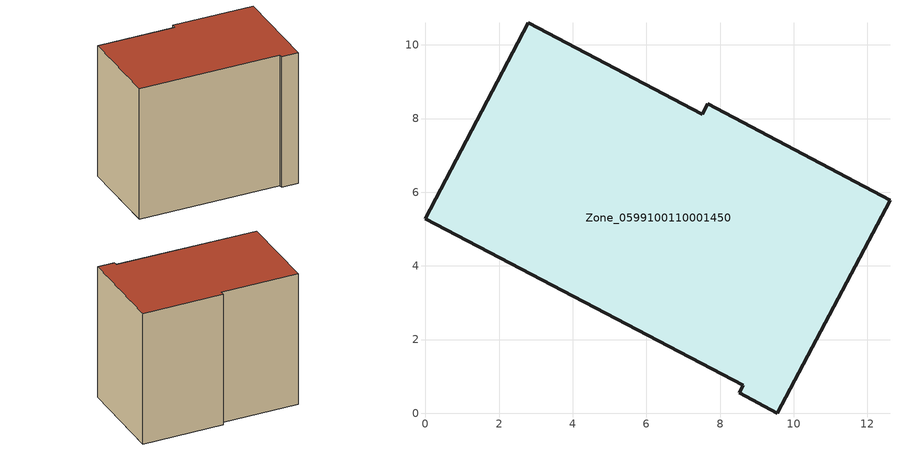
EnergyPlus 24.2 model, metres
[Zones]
Zone_0599100110001450
 floor ground (C_G): 8.52,0.55 8.63,0.76 0,5.29 2.78,10.6 7.52,8.12 7.66,8.4 12.62,5.79 9.55,0 z0
 wall outside (C_F): 8.63,0.76 8.52,0.55 9.55,0 12.62,5.79 7.66,8.4 7.52,8.12 2.78,10.6 0,5.29 8.63,0.76 z0:9.37
 roof outside (C_R): 2.78,10.6 0,5.29 8.63,0.76 8.52,0.55 9.55,0 12.62,5.79 7.66,8.4 7.52,8.12 z9.37
[BUILDING]
Pand.0599100110001450: North Axis=0; Terrain=City; Loads Convergence Tolerance Value=0.04; Temperature Convergence Tolerance Value=0.4; Solar Distribution=FullExterior; Maximum Number of Warmup Days=25; Minimum Number of Warmup Days=1
[Site:Location]
Rotterdam.The.Hague.AP_ZH_NLD Design_Conditions: Latitude=51.96; Longitude=4.45; Time Zone=1; Elevation=-4.5
[SITE:GROUNDTEMPERATURE:BUILDINGSURFACE]
18, 18, 18, 18, 18, 18, 18, 18, 18, 18, 18, 18
[MATERIAL] Thermal Absorptance=0.9; Solar Absorptance=0.7; Visible Absorptance=0.7
Name | Roughness | Thickness | Conductivity | Density | Specific Heat
G.TI.2015-2018 | MediumSmooth | 0.15 | 0.0428571 | 540 | 1210
F.TI.2015-2018 | Rough | 0.3 | 0.0666667 | 1920 | 840
R.TI.2015-2018 | MediumRough | 0.2 | 0.0333333 | 1500 | 1000
[CONSTRUCTION]
C_G: G.TI.2015-2018
C_F: F.TI.2015-2018
C_R: R.TI.2015-2018
[ZONE]
Zone_0599100110001450: Type=1; Multiplier=1; Ceiling Height=Autocalculate; Volume=Autocalculate; Floor Area=autocalculate; Part of Total Floor Area=Yes
[ZONEINFILTRATION:DESIGNFLOWRATE]
Infil_Zone_0599100110001450: Zone or ZoneList or Space or SpaceList=Zone_0599100110001450; Schedule=AlwaysOn; Design Flow Rate Calculation Method=Flow/Area; Flow Rate per Floor Area=0.0015; Constant Term Coefficient=1; Temperature Term Coefficient=0; Velocity Term Coefficient=0; Velocity Squared Term Coefficient=0
[HVACTEMPLATE:ZONE:IDEALLOADSAIRSYSTEM]
Zone_0599100110001450: Maximum Heating Supply Air Temperature=50; Minimum Cooling Supply Air Temperature=13; Maximum Heating Supply Air Humidity Ratio=0.0156; Minimum Cooling Supply Air Humidity Ratio=0.0077; Heating Limit=NoLimit; Cooling Limit=NoLimit; Dehumidification Control Type=ConstantSensibleHeatRatio; Cooling Sensible Heat Ratio=0.7; Dehumidification Setpoint=60; Humidification Control Type=None; Humidification Setpoint=30; Outdoor Air Method=None; Outdoor Air Flow Rate per Person=0.00944; Outdoor Air Flow Rate per Zone Floor Area=0; Outdoor Air Flow Rate per Zone=0; Demand Controlled Ventilation Type=None; Outdoor Air Economizer Type=NoEconomizer; Heat Recovery Type=None; Sensible Heat Recovery Effectiveness=0.7; Latent Heat Recovery Effectiveness=0.65
[ZONECONTROL:THERMOSTAT]
ThermostatControl_Zone_0599100110001450: Zone or ZoneList=Zone_0599100110001450; Control Type Schedule=DualSetpointControlType; Control 1=Thermostat_Zone_0599100110001450; Temperature Difference Between Cutout And Setpoint=0
[THERMOSTATSETPOINT:DUALSETPOINT]
Thermostat_Zone_0599100110001450: Heating Setpoint Temperature Schedule=HeatingSetpoint_Zone_0599100110001450; Cooling Setpoint Temperature Schedule=CoolingSetpoint_Zone_0599100110001450
[SCHEDULE:COMPACT]
HeatingSetpoint_Zone_0599100110001450: Through: 12/31, For: AllDays, Until: 24:00, 21
CoolingSetpoint_Zone_0599100110001450: Through: 12/31, For: AllDays, Until: 24:00, 24
DualSetpointControlType: Through: 12/31, For: AllDays, Until: 24:00, 4
AlwaysOn: Through: 12/31, For: AllDays, Until: 24:00, 1
